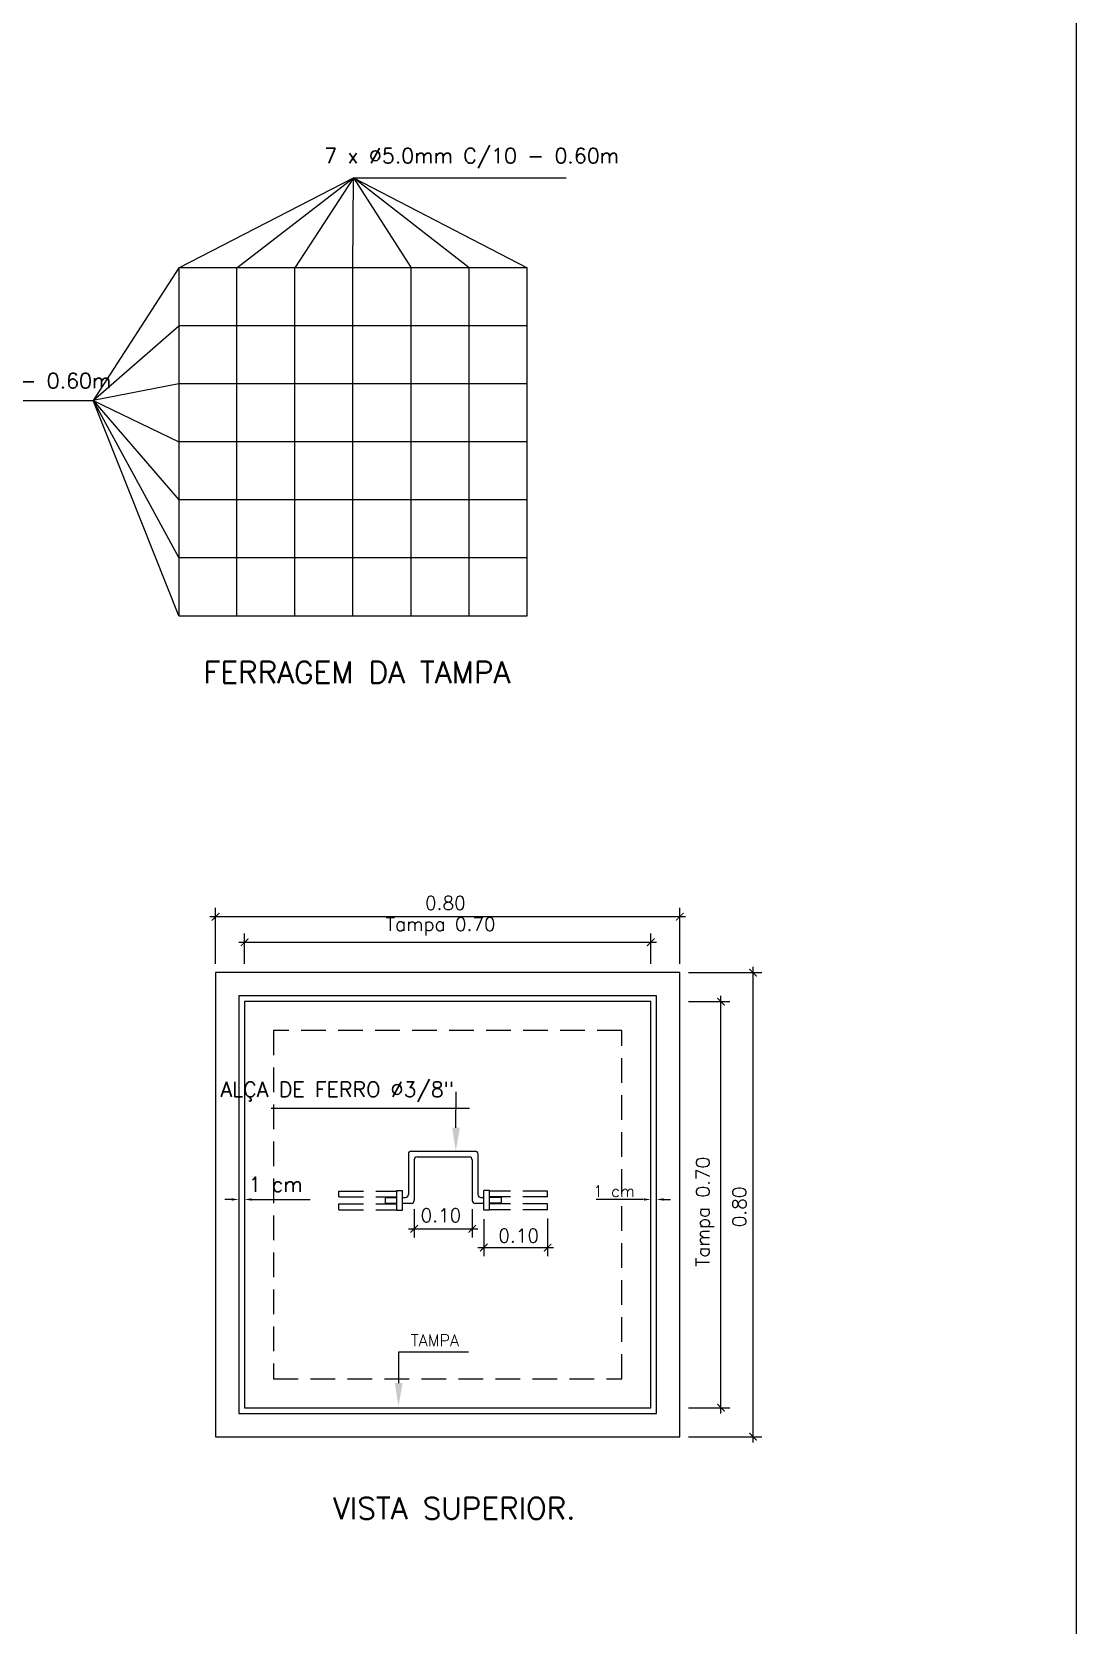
# Model space of a CAD drawing. Header units: millimetres. Extents: x 3923 to 4007, y 744 to 863.
# Drawn here: x 3937.23 to 3947.82, y 775.57 to 791.72 of the extents above; entities that cross this region are included whole.
import ezdxf
from ezdxf.enums import TextEntityAlignment as Align

# ---------------------------------------------------------------- set-up
doc = ezdxf.new("R2010")
doc.units = ezdxf.units.MM
doc.linetypes.add('HIDDEN', pattern=[0.375, 0.25, -0.125])
for name, color, linetype in [('A-LAYOUT', 7, 'Continuous'), ('A-PEN-R', 1, 'Continuous'), ('DETALLHES_CAIXAS', 6, 'Continuous'), ('TXT_1', 2, 'Continuous')]:
    doc.layers.add(name, color=color, linetype=linetype)
doc.styles.add('ADITIVOCAD', font='ROMANS.shx')
doc.styles.add('ROMANS', font='romans__.ttf', dxfattribs={"height": 0.1})

msp = doc.modelspace()

# ---------------------------------------------------------------- linework, layer by layer
at = {"layer": 'A-LAYOUT'}
for p, q in [((3938.722, 789.329), (3940.491, 790.242)), ((3939.31, 789.329), (3940.491, 790.242)), ((3940.491, 790.242), (3939.898, 789.329)), ((3940.486, 789.329), (3940.491, 790.242)), ((3940.491, 790.242), (3942.648, 790.242)), ((3940.491, 790.242), (3942.251, 789.329)), ((3941.662, 789.329), (3940.491, 790.242)), ((3940.491, 790.242), (3941.074, 789.329)), ((3938.722, 789.329), (3937.851, 787.983)), ((3937.851, 787.983), (3938.722, 788.741)), ((3938.722, 788.152), (3937.851, 787.983)), ((3935.243, 787.983), (3937.851, 787.983)), ((3937.851, 787.983), (3938.722, 786.388)), ((3937.851, 787.983), (3938.722, 786.976)), ((3938.722, 785.8), (3937.851, 787.983)), ((3937.851, 787.983), (3938.722, 787.564)), ((3939.093, 782.182), (3939.093, 777.476)), ((3943.799, 782.182), (3939.093, 782.182)), ((3943.799, 777.476), (3943.799, 782.182)), ((3939.328, 781.947), (3939.328, 777.712)), ((3943.563, 781.947), (3939.328, 781.947)), ((3943.563, 777.712), (3943.563, 781.947)), ((3941.53, 780.61), (3941.533, 780.973)), ((3941.668, 780.803), (3939.656, 780.803)), ((3941.047, 780.343), (3941.047, 779.931)), ((3941.077, 780.372), (3941.724, 780.372)), ((3941.753, 780.343), (3941.753, 779.931)), ((3941.106, 780.284), (3941.106, 779.872)), ((3941.135, 780.314), (3941.665, 780.314)), ((3941.694, 780.284), (3941.694, 779.872)), ((3940.812, 779.902), (3940.812, 779.843)), ((3940.812, 779.902), (3940.93, 779.902)), ((3940.93, 779.772), (3940.93, 779.972)), ((3940.93, 779.972), (3940.988, 779.972)), ((3940.988, 779.772), (3940.988, 779.972)), ((3940.988, 779.902), (3941.018, 779.902)), ((3941.782, 779.902), (3941.812, 779.902)), ((3941.812, 779.772), (3941.812, 779.972)), ((3941.871, 779.972), (3941.812, 779.972)), ((3941.871, 779.772), (3941.871, 779.972)), ((3941.988, 779.902), (3941.871, 779.902)), ((3941.988, 779.902), (3941.988, 779.843)), ((3940.812, 779.843), (3940.93, 779.843)), ((3940.93, 779.772), (3940.988, 779.772)), ((3940.988, 779.843), (3941.077, 779.843)), ((3941.724, 779.843), (3941.812, 779.843)), ((3941.871, 779.772), (3941.812, 779.772)), ((3941.988, 779.843), (3941.871, 779.843)), ((3940.949, 778.021), (3940.952, 778.337)), ((3940.952, 778.337), (3941.656, 778.337)), ((3939.328, 777.712), (3943.563, 777.712)), ((3939.093, 777.476), (3943.799, 777.476))]:
    msp.add_line(p, q, dxfattribs=at)
at = {"layer": 'A-LAYOUT', "linetype": 'ByBlock'}
for p, q in [((3939.093, 782.27), (3939.093, 782.838)), ((3943.799, 782.27), (3943.799, 782.838)), ((3939.034, 782.75), (3943.857, 782.75)), ((3939.328, 782.49), (3943.563, 782.49)), ((3939.387, 782.27), (3939.387, 782.578)), ((3943.505, 782.27), (3943.505, 782.578)), ((3943.887, 782.182), (3944.629, 782.182)), ((3944.541, 777.418), (3944.541, 782.241)), ((3943.887, 781.888), (3944.304, 781.888)), ((3944.216, 777.712), (3944.216, 781.947)), ((3939.256, 779.882), (3939.186, 779.882)), ((3939.458, 779.882), (3939.528, 779.882)), ((3939.528, 779.882), (3940.052, 779.882)), ((3943.362, 779.882), (3942.95, 779.882)), ((3943.432, 779.882), (3943.362, 779.882)), ((3943.634, 779.882), (3943.705, 779.882)), ((3941.106, 779.784), (3941.106, 779.495)), ((3941.694, 779.784), (3941.694, 779.495)), ((3941.047, 779.584), (3941.753, 779.584)), ((3941.812, 779.684), (3941.812, 779.306)), ((3942.459, 779.69), (3942.459, 779.306)), ((3941.753, 779.394), (3942.518, 779.394)), ((3943.887, 777.77), (3944.304, 777.77)), ((3943.887, 777.476), (3944.629, 777.476))]:
    msp.add_line(p, q, dxfattribs=at)
at = {"layer": 'A-LAYOUT', "linetype": 'HIDDEN'}
for p, q in [((3939.681, 781.594), (3939.681, 778.065)), ((3943.21, 781.594), (3939.681, 781.594)), ((3943.21, 778.065), (3943.21, 781.594)), ((3940.341, 779.908), (3940.341, 779.967)), ((3940.341, 779.967), (3940.93, 779.967)), ((3940.341, 779.908), (3940.93, 779.908)), ((3942.459, 779.967), (3941.871, 779.967)), ((3942.459, 779.908), (3941.871, 779.908)), ((3942.459, 779.908), (3942.459, 779.967)), ((3940.341, 779.778), (3940.341, 779.837)), ((3940.341, 779.837), (3940.93, 779.837)), ((3940.341, 779.778), (3940.93, 779.778)), ((3942.459, 779.837), (3941.871, 779.837)), ((3942.459, 779.778), (3941.871, 779.778)), ((3942.459, 779.778), (3942.459, 779.837)), ((3939.681, 778.065), (3943.21, 778.065))]:
    msp.add_line(p, q, dxfattribs=at)
at = {"layer": 'A-LAYOUT', "linetype": 'ByBlock', "const_width": 0.0115}
for points in [[(3939.131, 782.788), (3939.055, 782.711)], [(3943.76, 782.711), (3943.837, 782.788)], [(3939.425, 782.528), (3939.349, 782.452)], [(3943.466, 782.452), (3943.543, 782.528)], [(3944.579, 782.144), (3944.502, 782.22)], [(3944.254, 781.849), (3944.177, 781.926)], [(3941.144, 779.622), (3941.068, 779.545)], [(3941.656, 779.545), (3941.732, 779.622)], [(3941.85, 779.433), (3941.774, 779.356)], [(3942.421, 779.356), (3942.497, 779.433)], [(3944.177, 777.809), (3944.254, 777.732)], [(3944.502, 777.515), (3944.579, 777.438)]]:
    msp.add_lwpolyline(points, dxfattribs=at)
at = {"layer": 'A-LAYOUT'}
for centre, start, end in [((3941.077, 780.343), 90, 180), ((3941.724, 780.343), 360, 90), ((3941.135, 780.284), 90, 180), ((3941.665, 780.284), 0, 90), ((3941.018, 779.931), 270, 0), ((3941.077, 779.872), 270, 0), ((3941.724, 779.872), 180, 270), ((3941.782, 779.931), 180, 270)]:
    msp.add_arc(centre, 0.0294, start, end, dxfattribs=at)
for points in [[(3941.57, 780.61), (3941.491, 780.611), (3941.528, 780.375)], [(3940.989, 778.02), (3940.91, 778.021), (3940.947, 777.785)]]:
    msp.add_solid(points, dxfattribs=at)
at = {"layer": 'A-LAYOUT', "linetype": 'ByBlock'}
for points in [[(3939.256, 779.894), (3939.256, 779.87), (3939.327, 779.882)], [(3939.458, 779.894), (3939.458, 779.87), (3939.387, 779.882)], [(3943.434, 779.894), (3943.434, 779.87), (3943.505, 779.882)], [(3943.634, 779.894), (3943.634, 779.87), (3943.563, 779.882)]]:
    msp.add_solid(points, dxfattribs=at)
at = {"layer": 'A-PEN-R'}
msp.add_line((3947.816, 802.711), (3947.816, 754.064), dxfattribs=at)
at = {"layer": 'DETALLHES_CAIXAS'}
for p, q in [((3938.722, 789.329), (3938.722, 785.8)), ((3942.251, 789.329), (3938.722, 789.329)), ((3939.31, 785.8), (3939.31, 789.329)), ((3939.898, 785.8), (3939.898, 789.329)), ((3940.486, 785.8), (3940.486, 789.329)), ((3941.074, 785.8), (3941.074, 789.329)), ((3941.662, 785.8), (3941.662, 789.329)), ((3942.251, 785.8), (3942.251, 789.329)), ((3942.251, 788.741), (3938.722, 788.741)), ((3942.251, 788.152), (3938.722, 788.152)), ((3942.251, 787.564), (3938.722, 787.564)), ((3942.251, 786.976), (3938.722, 786.976)), ((3942.251, 786.388), (3938.722, 786.388)), ((3938.722, 785.8), (3942.251, 785.8)), ((3939.387, 781.888), (3939.387, 777.77)), ((3943.505, 781.888), (3939.387, 781.888)), ((3943.505, 777.77), (3943.505, 781.888)), ((3939.387, 777.77), (3943.505, 777.77))]:
    msp.add_line(p, q, dxfattribs=at)

# ---------------------------------------------------------------- texts
at = {"layer": 'A-LAYOUT', "style": 'ROMANS'}
for s, height, p in [('7 x %%C5.0mm C/10 - 0.60m', 0.15293, (3940.195, 790.466)), ('7 x %%C5.0mm C/10 - 0.60m', 0.15293, (3935.048, 788.184)), ('ALÇA DE FERRO %%C3/8"', 0.15293, (3939.144, 780.998)), ('TAMPA', 0.1176, (3941.072, 778.453))]:
    msp.add_text(s, height=height, dxfattribs=at).set_placement(p, align=Align.MIDDLE_LEFT)
for s, p in [('0.80', (3941.216, 782.819)), ('Tampa 0.70', (3940.817, 782.605)), ('0.10', (3941.171, 779.652)), ('0.10', (3941.959, 779.447))]:
    msp.add_text(s, height=0.1376, dxfattribs=at).set_placement(p)
for s, p in [('Tampa 0.70', (3944.101, 779.2)), ('0.80', (3944.472, 779.6))]:
    msp.add_text(s, height=0.1376, rotation=90, dxfattribs=at).set_placement(p)
at = {"layer": 'A-LAYOUT', "linetype": 'ByBlock', "style": 'ROMANS'}
for height, p in [(0.1529, (3939.702, 780.035)), (0.1176, (3943.132, 779.966))]:
    msp.add_text('1 cm', height=height, dxfattribs=at).set_placement(p, align=Align.MIDDLE)
at = {"layer": 'TXT_1', "style": 'ADITIVOCAD'}
for s, p in [('FERRAGEM DA TAMPA', (3940.526, 785.228)), ('VISTA SUPERIOR.', (3941.513, 776.751))]:
    msp.add_text(s, height=0.22057, dxfattribs=at).set_placement(p, align=Align.MIDDLE)

doc.saveas('drawing.dxf')
